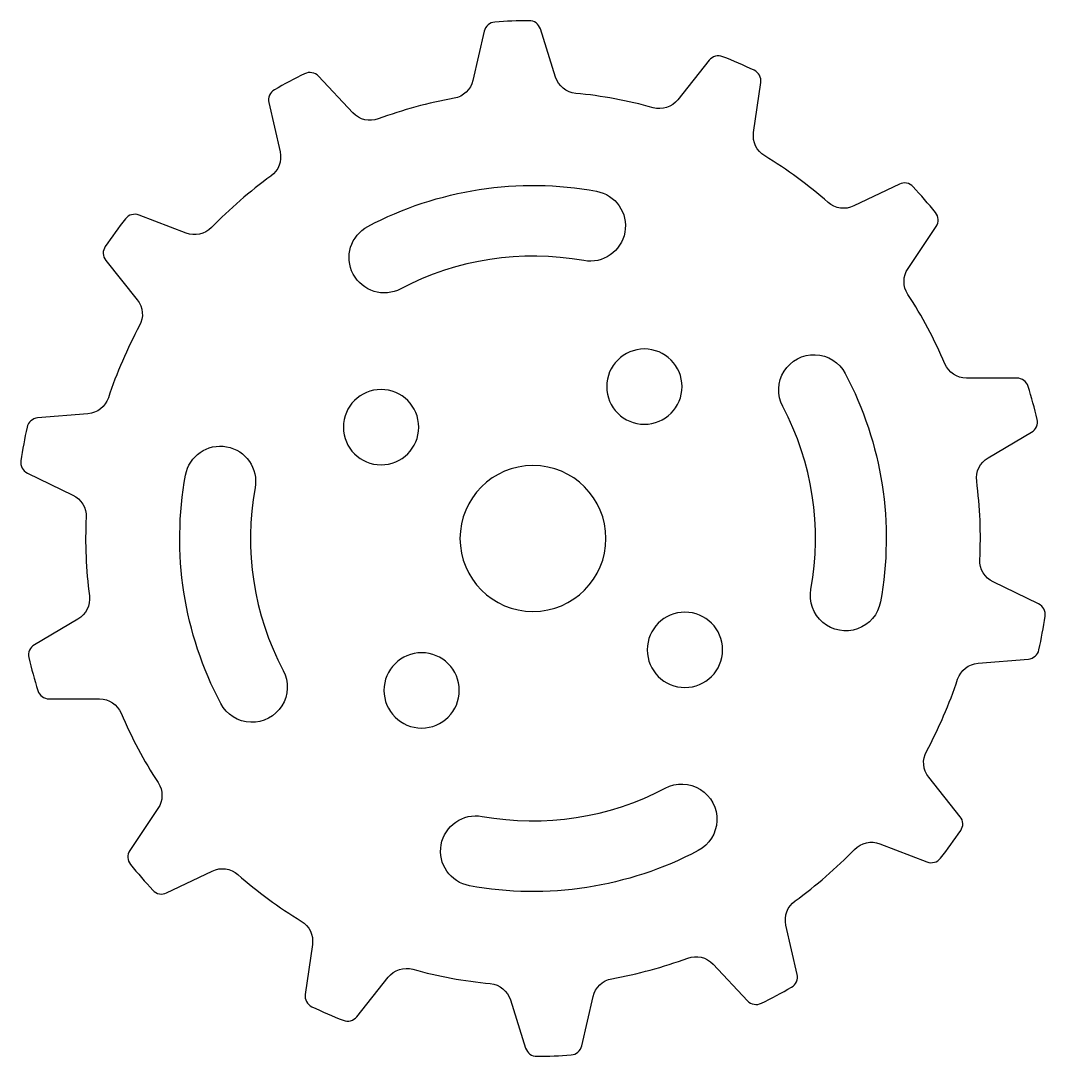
# Model space of a CAD drawing. Header units: millimetres. Extents: x -1.2 to 42.3, y -15.2 to 28.8.
import ezdxf

# ---------------------------------------------------------------- set-up
doc = ezdxf.new("R2010")
doc.units = ezdxf.units.MM

msp = doc.modelspace()

# ---------------------------------------------------------------- linework, layer by layer
at = {"layer": 'INTERIOR_PROFILES'}
for points in [[(13.54, 20.076, -0.168316), (23.246, 21.572, -1), (22.707, 18.621, 0.168316), (14.942, 17.424, -1)], [(31.16, 12.425, -1), (33.812, 13.828, -0.168316), (35.308, 4.121, -1), (32.356, 4.66, 0.168316)], [(5.795, 9.51, -1), (8.747, 8.971, 0.168316), (9.943, 1.206, -1), (7.291, -0.196, -0.168316)], [(26.161, -3.792, -1), (27.563, -6.445, -0.168316), (17.857, -7.94, -1), (18.396, -4.989, 0.168316)]]:
    msp.add_lwpolyline(points, format="xyb", close=True, dxfattribs=at)
at = {"layer": 'INTERIOR_PROFILES', "extrusion": (0, 0, -1)}
for centre, radius in [((-25.281, 13.268), 1.6), ((-14.099, 11.545), 1.6), ((-20.551, 6.816), 3.1), ((-27.004, 2.086), 1.6), ((-15.822, 0.363), 1.6)]:
    msp.add_circle(centre, radius, dxfattribs=at)
at = {"layer": 'OUTER_PROFILES'}
msp.add_lwpolyline([(2.387, 19.228, 0.329351), (2.409, 18.634), (3.745, 16.959, -0.300951), (3.842, 15.86, 0.044044), (2.516, 12.793, -0.300951), (1.648, 12.111), (-0.486, 11.937, 0.329351), (-0.934, 11.546, 0.016519), (-1.199, 10.117, 0.329351), (-0.922, 9.592), (1.008, 8.663, -0.300951), (1.573, 7.714, 0.044044), (1.709, 4.376, -0.300951), (1.223, 3.385), (-0.625, 2.302, 0.329351), (-0.859, 1.756, 0.016519), (-0.478, 0.353, 0.329351), (0, 0), (2.142, 0, -0.300951), (3.062, -0.609, 0.044044), (4.633, -3.558, -0.300951), (4.625, -4.662), (3.431, -6.439, 0.329351), (3.457, -7.033, 0.016519), (4.409, -8.131, 0.329351), (4.992, -8.242), (6.922, -7.313, -0.300951), (8.016, -7.462, 0.044044), (10.71, -9.437, -0.300951), (11.182, -10.435), (10.877, -12.555, 0.329351), (11.159, -13.078, 0.016519), (12.492, -13.655, 0.329351), (13.067, -13.502), (14.402, -11.827, -0.300951), (15.452, -11.487, 0.044044), (18.737, -12.097, -0.300951), (19.595, -12.792), (20.24, -14.834, 0.329351), (20.72, -15.184, 0.016519), (22.172, -15.125, 0.329351), (22.623, -14.737), (23.1, -12.649, -0.300951), (23.898, -11.887, 0.044044), (27.123, -11.012, -0.300951), (28.197, -11.265), (29.664, -12.825, 0.329351), (30.249, -12.932, 0.016519), (31.531, -12.248, 0.329351), (31.769, -11.704), (31.293, -9.616, -0.300951), (31.682, -8.583, 0.044044), (34.207, -6.395, -0.300951), (35.285, -6.157), (37.284, -6.927, 0.329351), (37.857, -6.769, 0.016519), (38.716, -5.596, 0.329351), (38.694, -5.003), (37.358, -3.328, -0.300951), (37.261, -2.229, 0.044044), (38.587, 0.838, -0.300951), (39.454, 1.52), (41.589, 1.694, 0.329351), (42.037, 2.085, 0.016519), (42.302, 3.514, 0.329351), (42.025, 4.039), (40.095, 4.969, -0.300951), (39.53, 5.917, 0.044044), (39.394, 9.255, -0.300951), (39.88, 10.246), (41.728, 11.329, 0.329351), (41.962, 11.876, 0.016519), (41.581, 13.278, 0.329351), (41.103, 13.631), (38.961, 13.631, -0.300951), (38.041, 14.241, 0.044044), (36.47, 17.189, -0.300951), (36.478, 18.293), (37.672, 20.07, 0.329351), (37.646, 20.664, 0.016519), (36.694, 21.763, 0.329351), (36.11, 21.873), (34.181, 20.944, -0.300951), (33.087, 21.093, 0.044044), (30.393, 23.068, -0.300951), (29.921, 24.066), (30.226, 26.186, 0.329351), (29.944, 26.71, 0.016519), (28.61, 27.286, 0.329351), (28.036, 27.133), (26.701, 25.458, -0.300951), (25.651, 25.119, 0.044044), (22.366, 25.729, -0.300951), (21.508, 26.423), (20.863, 28.466, 0.329351), (20.383, 28.815, 0.016519), (18.93, 28.756, 0.329351), (18.48, 28.368), (18.003, 26.28, -0.300951), (17.204, 25.519, 0.044044), (13.98, 24.643, -0.300951), (12.906, 24.896), (11.439, 26.457, 0.329351), (10.854, 26.563, 0.016519), (9.571, 25.88, 0.329351), (9.334, 25.335), (9.81, 23.247, -0.300951), (9.421, 22.214, 0.044044), (6.896, 20.027, -0.300951), (5.818, 19.789), (3.819, 20.558, 0.329351), (3.246, 20.4, 0.016519)], format="xyb", close=True, dxfattribs=at)

doc.saveas('drawing.dxf')
